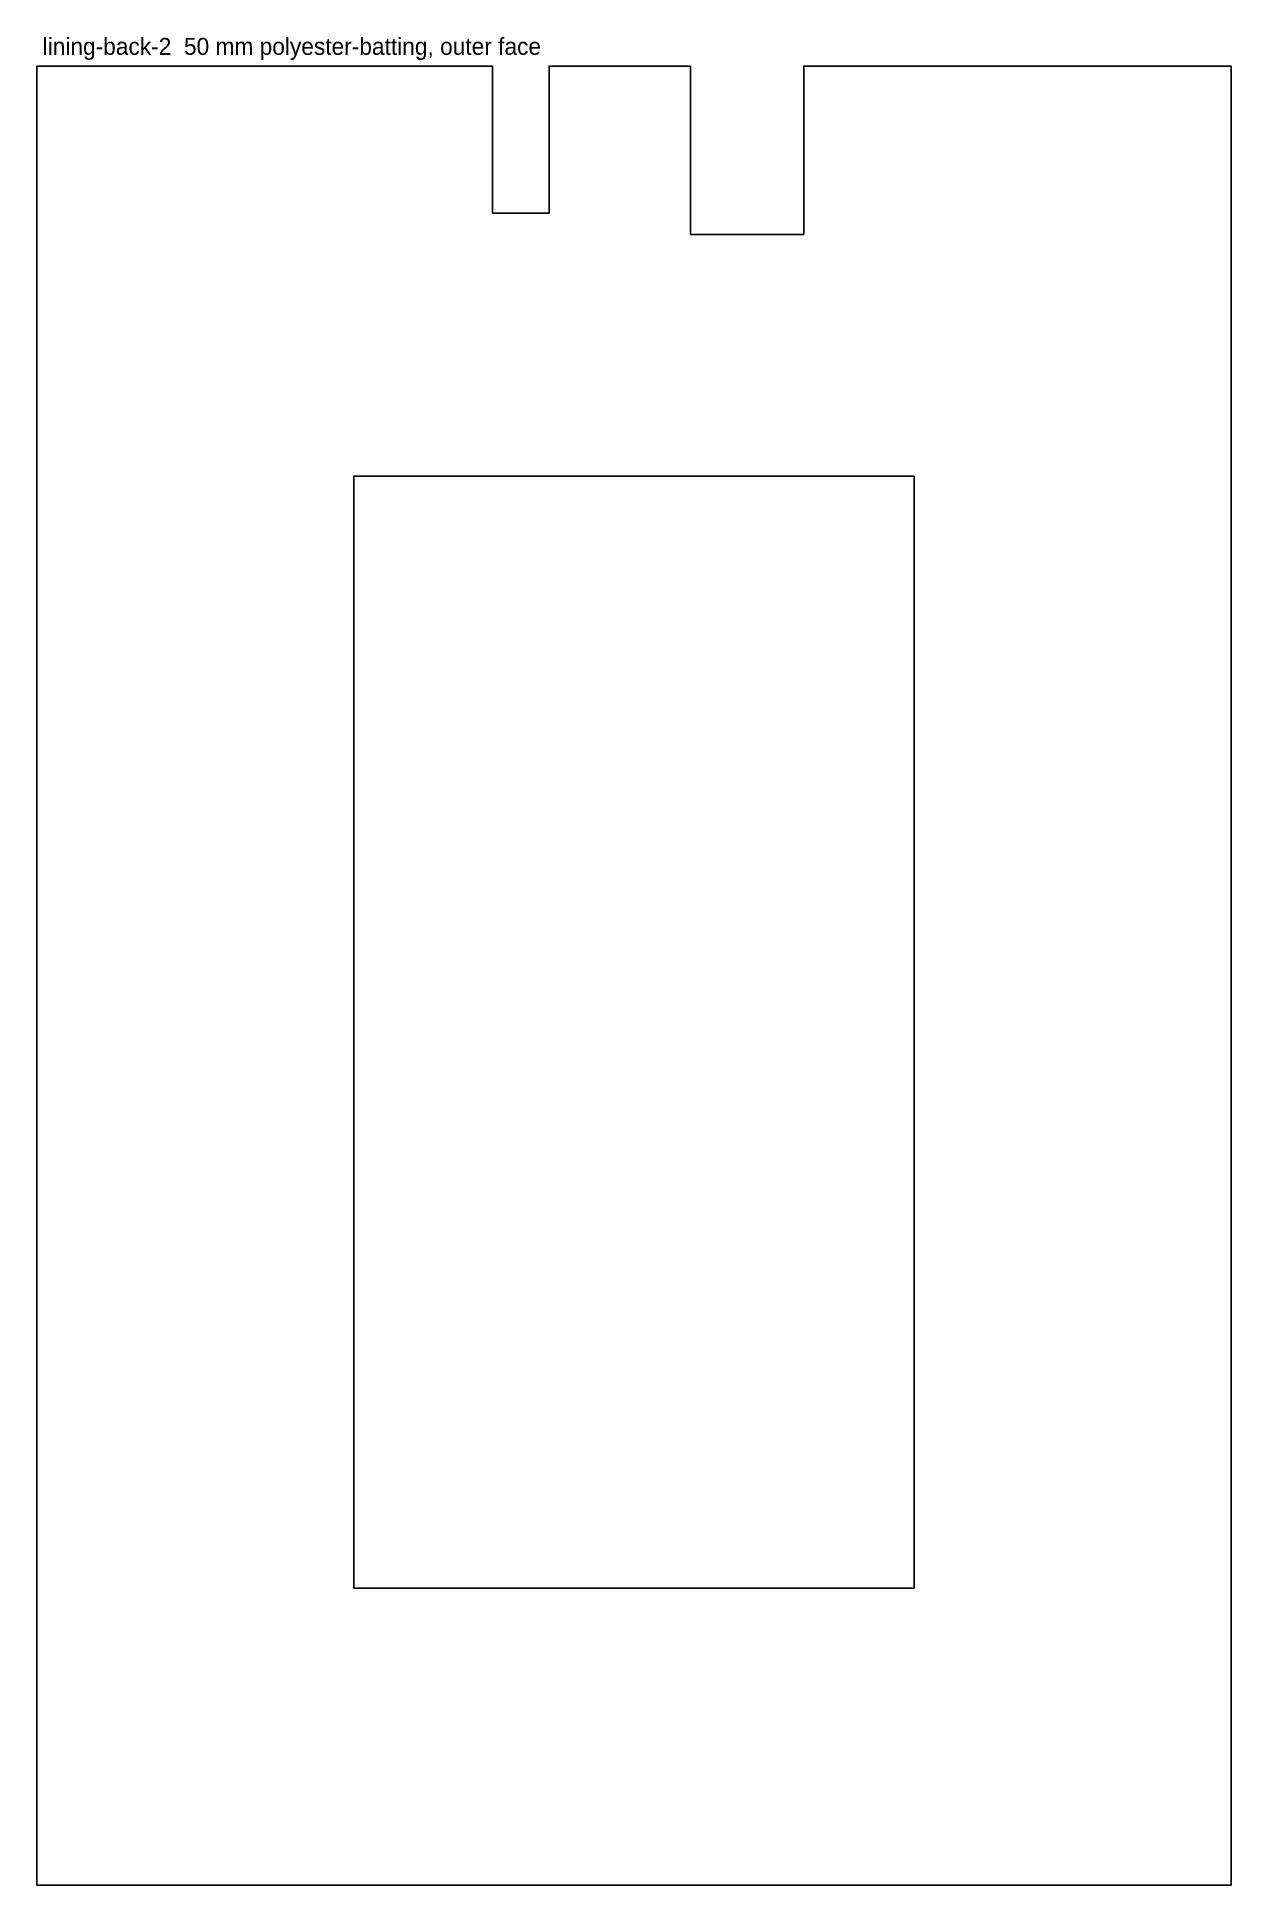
# Model space of a CAD drawing. Header units: millimetres. Extents: x 0 to 422, y 0 to 653.
import ezdxf

# ---------------------------------------------------------------- set-up
doc = ezdxf.new("R2010")
doc.units = ezdxf.units.MM
for name, color, linetype in [('CUT_INSIDE', 5, 'Continuous'), ('CUT_OUTSIDE', 1, 'Continuous'), ('NOTES', 7, 'Continuous')]:
    doc.layers.add(name, color=color, linetype=linetype)

msp = doc.modelspace()

# ---------------------------------------------------------------- linework, layer by layer
at = {"layer": 'CUT_INSIDE'}
msp.add_lwpolyline([(310, 498), (112, 498), (112, 105), (310, 105), (310, 498)], close=True, dxfattribs=at)
at = {"layer": 'CUT_OUTSIDE'}
msp.add_lwpolyline([(161, 643), (0, 643), (0, 0), (422, 0), (422, 643), (271, 643), (271, 583.5), (231, 583.5), (231, 643), (181, 643), (181, 591), (161, 591), (161, 643)], close=True, dxfattribs=at)

# ---------------------------------------------------------------- texts
at = {"layer": 'NOTES'}
msp.add_text('lining-back-2  50 mm polyester-batting, outer face', height=6, dxfattribs=at).set_placement((2, 647))

doc.saveas('drawing.dxf')
